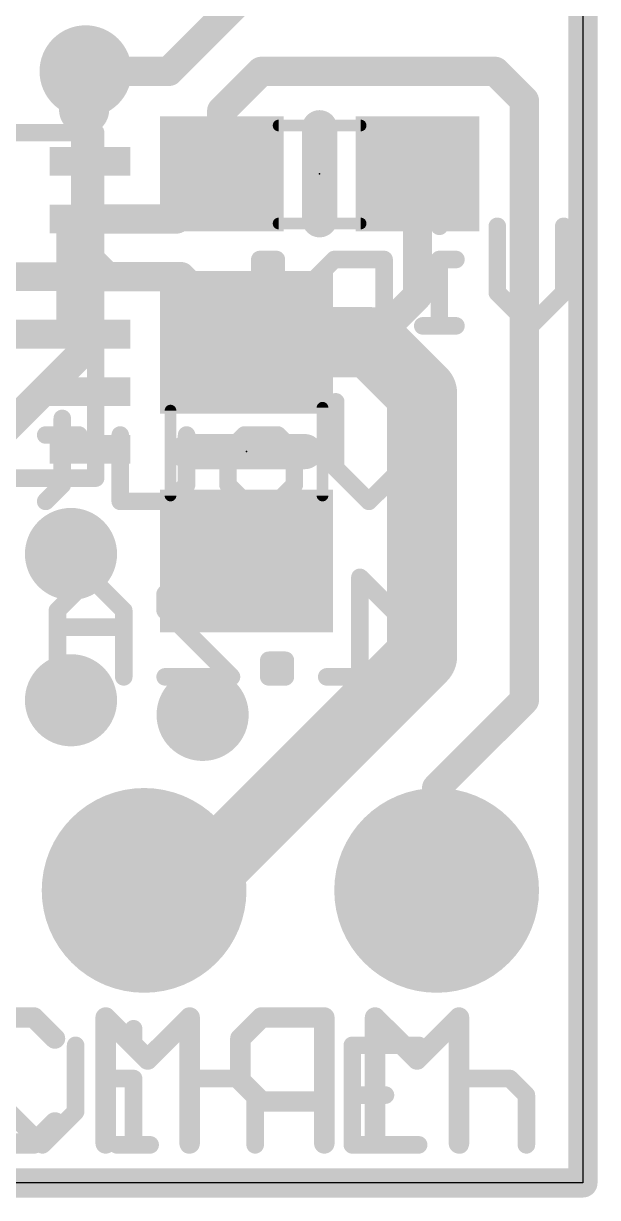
# Model space of a CAD drawing. Extents: x -0.1 to 10.3, y -0.1 to 17.3.
# Drawn here: x 5.3 to 10.29, y -0.13 to 10.07 of the extents above; entities that cross this region are included whole.
import ezdxf

# ---------------------------------------------------------------- set-up
doc = ezdxf.new("R2010")
doc.units = 0
for name, color, linetype in [('1', 12, 'CONTINUOUS'), ('16', 5, 'CONTINUOUS'), ('17', 110, 'CONTINUOUS'), ('18', 110, 'CONTINUOUS'), ('20', 53, 'CONTINUOUS'), ('21', 40, 'CONTINUOUS'), ('22', 6, 'CONTINUOUS'), ('23', 53, 'CONTINUOUS'), ('51', 253, 'CONTINUOUS')]:
    doc.layers.add(name, color=color, linetype=linetype)

# ---------------------------------------------------------------- blocks, each defined once
blk = doc.blocks.new('RECT')
blk.add_solid([(-0.5, -0.5), (0.5, -0.5), (-0.5, 0.5), (0.5, 0.5)])
blk = doc.blocks.new('ROUNDP')
at = {"const_width": 0.5}
blk.add_lwpolyline([(0, -0.25, 1), (0, 0.25, 1), (0, -0.25)], format="xyb", dxfattribs=at)
blk = doc.blocks.new('ROUNDV')
at = {"const_width": 0.5}
blk.add_lwpolyline([(0, -0.25, 1), (0, 0.25, 1), (0, -0.25)], format="xyb", dxfattribs=at)

msp = doc.modelspace()

# ---------------------------------------------------------------- linework, layer by layer
at = {"layer": '1'}
for points, const_width in [([(10.16, 17.145), (10.16, 0)], 0.254), ([(7.708, 10.795), (6.565, 9.652)], 0.254), ([(5.842, 9.652), (6.565, 9.652)], 0.254), ([(7.024, 9.31), (7.366, 9.652)], 0.254), ([(7.366, 9.652), (9.398, 9.652)], 0.254), ([(9.398, 9.652), (9.652, 9.398)], 0.254), ([(9.652, 9.398), (9.652, 4.191)], 0.254), ([(7.024, 8.763), (7.024, 9.31)], 0.254), ([(6.631, 8.37), (7.024, 8.763)], 0.254), ([(8.724, 8.763), (8.724, 7.703)], 0.254), ([(5.879, 8.37), (6.631, 8.37)], 0.254), ([(5.679, 7.87), (6.669, 7.87)], 0.254), ([(6.669, 7.87), (7.239, 7.3)], 0.254), ([(8.724, 7.703), (8.321, 7.3)], 0.254), ([(7.239, 7.3), (8.321, 7.3)], 0.6096), ([(8.321, 7.3), (8.763, 6.858)], 0.6096), ([(8.763, 6.858), (8.763, 4.572)], 0.6096), ([(8.763, 4.572), (6.731, 2.54)], 0.6096), ([(9.652, 4.191), (8.89, 3.429)], 0.254), ([(8.89, 3.429), (8.89, 2.54)], 0.254), ([(6.731, 2.54), (6.35, 2.54)], 0.6096), ([(10.16, 0), (0, 0)], 0.254)]:
    msp.add_lwpolyline(points, dxfattribs=dict(at, const_width=const_width))
for points, const_width in [([(5.842, 9.7155, 1), (5.842, 9.5885)], 0.127), ([(6.5201, 9.6969, 1), (6.6099, 9.6071)], 0.127), ([(6.565, 9.5885, 1), (6.565, 9.7155)], 0.127), ([(7.366, 9.7155, 1), (7.366, 9.5885)], 0.127), ([(7.4109, 9.6071, 1), (7.3211, 9.6969)], 0.127), ([(9.4429, 9.6969, 1), (9.3531, 9.6071)], 0.127), ([(9.398, 9.5885, 1), (9.398, 9.7155)], 0.127), ([(9.7155, 9.398, 1), (9.5885, 9.398)], 0.127), ([(9.6071, 9.3531, 1), (9.6969, 9.4429)], 0.127), ([(7.0875, 9.31, 1), (6.9605, 9.31)], 0.127), ([(6.9791, 9.3549, 1), (7.0689, 9.2651)], 0.127), ([(7.0689, 8.7181, 1), (6.9791, 8.8079)], 0.127), ([(8.7875, 8.763, 1), (8.6605, 8.763)], 0.127), ([(6.9605, 8.763, 1), (7.0875, 8.763)], 0.127), ([(5.879, 8.4335, 1), (5.879, 8.3065)], 0.127), ([(6.5861, 8.4149, 1), (6.6759, 8.3251)], 0.127), ([(6.631, 8.3065, 1), (6.631, 8.4335)], 0.127), ([(5.679, 7.9335, 1), (5.679, 7.8065)], 0.127), ([(6.7139, 7.9149, 1), (6.6241, 7.8251)], 0.127), ([(6.669, 7.8065, 1), (6.669, 7.9335)], 0.127), ([(8.6605, 7.703, 1), (8.7875, 7.703)], 0.127), ([(8.7689, 7.6581, 1), (8.6791, 7.7479)], 0.127), ([(7.239, 7.4524, 1), (7.239, 7.1476)], 0.3048), ([(8.4288, 7.4078, 1), (8.2132, 7.1922)], 0.3048), ([(8.321, 7.1476, 1), (8.321, 7.4524)], 0.3048), ([(7.1941, 7.2551, 1), (7.2839, 7.3449)], 0.127), ([(8.2761, 7.3449, 1), (8.3659, 7.2551)], 0.127), ([(8.9154, 6.858, 1), (8.6106, 6.858)], 0.3048), ([(8.6552, 6.7502, 1), (8.8708, 6.9658)], 0.3048), ([(8.8708, 4.4642, 1), (8.6552, 4.6798)], 0.3048), ([(8.6106, 4.572, 1), (8.9154, 4.572)], 0.3048), ([(9.6969, 4.1461, 1), (9.6071, 4.2359)], 0.127), ([(9.5885, 4.191, 1), (9.7155, 4.191)], 0.127), ([(8.9535, 3.429, 1), (8.8265, 3.429)], 0.127), ([(8.8451, 3.4739, 1), (8.9349, 3.3841)], 0.127), ([(6.35, 2.6924, 1), (6.35, 2.3876)], 0.3048), ([(6.6232, 2.6478, 1), (6.8388, 2.4322)], 0.3048), ([(6.731, 2.3876, 1), (6.731, 2.6924)], 0.3048), ([(8.8265, 2.54, 1), (8.9535, 2.54)], 0.127), ([(10.16, -0.0635, 1), (10.16, 0.0635)], 0.127), ([(10.0965, 0, 1), (10.2235, 0)], 0.127)]:
    msp.add_lwpolyline(points, format="xyb", dxfattribs=dict(at, const_width=const_width))
at = {"layer": '16', "const_width": 0.254}
for points in [[(10.16, 17.145), (10.16, 0)], [(5.842, 9.652), (5.842, 7.239)], [(5.842, 7.239), (3.81, 5.207)], [(10.16, 0), (0, 0)]]:
    msp.add_lwpolyline(points, dxfattribs=at)
at = {"layer": '16', "const_width": 0.127}
for points in [[(5.9055, 9.652, 1), (5.7785, 9.652)], [(5.8869, 7.1941, 1), (5.7971, 7.2839)], [(5.7785, 7.239, 1), (5.9055, 7.239)], [(10.16, -0.0635, 1), (10.16, 0.0635)], [(10.0965, 0, 1), (10.2235, 0)]]:
    msp.add_lwpolyline(points, format="xyb", dxfattribs=at)
at = {"layer": '20'}
for p, q in [((10.16, 14.605), (10.16, 0)), ((10.16, 0), (0, 0))]:
    msp.add_line(p, q, dxfattribs=at)
at = {"layer": '21'}
for points, const_width in [([(5.829, 9.1786, 1), (5.829, 9.4614, 1), (5.829, 9.1786)], 0.1524), ([(7.9502, 9.163, 1), (7.7978, 9.163)], 0.1524), ([(5.9671, 9.12, 1), (5.8909, 9.12)], 0.0762), ([(5.929, 9.0819, 1), (5.929, 9.1581)], 0.0762), ([(7.7978, 8.363, 1), (7.9502, 8.363)], 0.1524), ([(6.731, 6.4262, 1), (6.731, 6.2738)], 0.1524), ([(7.747, 6.2738, 1), (7.747, 6.4262)], 0.1524), ([(5.8909, 6.12, 1), (5.9671, 6.12)], 0.0762), ([(5.929, 6.0819, 1), (5.929, 6.1581)], 0.0762), ([(6.2965, 1.3386, 1), (6.2203, 1.3386)], 0.0762), ([(5.7932, 1.1945, 1), (5.717, 1.1945)], 0.0762), ([(6.2203, 1.1945, 1), (6.2965, 1.1945)], 0.0762), ([(8.1577, 1.2326, 1), (8.1577, 1.1564)], 0.0762), ([(8.1958, 1.1945, 1), (8.1196, 1.1945)], 0.0762), ([(8.7339, 1.1564, 1), (8.7339, 1.2326)], 0.0762), ([(6.1144, 0.9445, 1), (6.1144, 0.8683)], 0.0762), ([(6.2965, 0.9064, 1), (6.2203, 0.9064)], 0.0762), ([(6.2584, 0.8683, 1), (6.2584, 0.9445)], 0.0762), ([(6.7761, 0.9064, 1), (6.6999, 0.9064)], 0.0762), ([(6.738, 0.9445, 1), (6.738, 0.8683)], 0.0762), ([(7.1971, 0.9334, 1), (7.1433, 0.8795)], 0.0762), ([(7.1702, 0.8683, 1), (7.1702, 0.9445)], 0.0762), ([(9.1313, 0.9064, 1), (9.0551, 0.9064)], 0.0762), ([(9.0932, 0.9445, 1), (9.0932, 0.8683)], 0.0762), ([(9.5523, 0.9334, 1), (9.4984, 0.8795)], 0.0762), ([(9.5254, 0.8683, 1), (9.5254, 0.9445)], 0.0762), ([(7.3524, 0.7624, 1), (7.2762, 0.7624)], 0.0762), ([(7.2873, 0.7354, 1), (7.3412, 0.7893)], 0.0762), ([(8.1577, 0.8005, 1), (8.1577, 0.7243)], 0.0762), ([(8.4458, 0.7243, 1), (8.4458, 0.8005)], 0.0762), ([(9.7075, 0.7624, 1), (9.6313, 0.7624)], 0.0762), ([(9.6425, 0.7354, 1), (9.6964, 0.7893)], 0.0762), ([(5.717, 0.6183, 1), (5.7932, 0.6183)], 0.0762), ([(5.782, 0.5914, 1), (5.7281, 0.6453)], 0.0762), ([(5.44, 0.3571, 1), (5.4939, 0.3033)], 0.0762), ([(5.44, 0.3033, 1), (5.4939, 0.3571)], 0.0762), ([(6.1144, 0.3683, 1), (6.1144, 0.2921)], 0.0762), ([(6.2203, 0.3302, 1), (6.2965, 0.3302)], 0.0762), ([(6.4025, 0.2921, 1), (6.4025, 0.3683)], 0.0762), ([(6.6999, 0.3302, 1), (6.7761, 0.3302)], 0.0762), ([(7.2762, 0.3302, 1), (7.3524, 0.3302)], 0.0762), ([(8.1577, 0.3683, 1), (8.1577, 0.2921)], 0.0762), ([(8.1196, 0.3302, 1), (8.1958, 0.3302)], 0.0762), ([(8.7339, 0.2921, 1), (8.7339, 0.3683)], 0.0762), ([(9.0551, 0.3302, 1), (9.1313, 0.3302)], 0.0762), ([(9.6313, 0.3302, 1), (9.7075, 0.3302)], 0.0762)]:
    msp.add_lwpolyline(points, format="xyb", dxfattribs=dict(at, const_width=const_width))
for points, const_width in [([(7.874, 8.363), (7.874, 9.163)], 0.3048), ([(0.929, 9.12), (5.929, 9.12)], 0.1524), ([(5.929, 9.12), (5.929, 6.12)], 0.1524), ([(7.747, 6.35), (6.731, 6.35)], 0.3048), ([(5.929, 6.12), (0.929, 6.12)], 0.1524), ([(6.2584, 1.3386), (6.2584, 1.1945)], 0.1524), ([(5.7551, 0.6183), (5.7551, 1.1945)], 0.1524), ([(8.7339, 1.1945), (8.1577, 1.1945)], 0.1524), ([(8.1577, 1.1945), (8.1577, 0.3302)], 0.1524), ([(6.1144, 0.9064), (6.2584, 0.9064)], 0.1524), ([(6.2584, 0.9064), (6.2584, 0.3302)], 0.1524), ([(6.738, 0.3302), (6.738, 0.9064)], 0.1524), ([(6.738, 0.9064), (7.1702, 0.9064)], 0.1524), ([(7.1702, 0.9064), (7.3143, 0.7624)], 0.1524), ([(9.0932, 0.3302), (9.0932, 0.9064)], 0.1524), ([(9.0932, 0.9064), (9.5254, 0.9064)], 0.1524), ([(9.5254, 0.9064), (9.6694, 0.7624)], 0.1524), ([(7.3143, 0.7624), (7.3143, 0.3302)], 0.1524), ([(8.1577, 0.7624), (8.4458, 0.7624)], 0.1524), ([(9.6694, 0.7624), (9.6694, 0.3302)], 0.1524), ([(5.1788, 0.6183), (5.467, 0.3302)], 0.1524), ([(5.467, 0.3302), (5.7551, 0.6183)], 0.1524), ([(6.1144, 0.3302), (6.4025, 0.3302)], 0.1524), ([(8.1577, 0.3302), (8.7339, 0.3302)], 0.1524)]:
    msp.add_lwpolyline(points, dxfattribs=dict(at, const_width=const_width))
at = {"layer": '22'}
for points, const_width in [([(8.9137, 8.4506), (8.9137, 8.3065)], 0.1524), ([(5.6631, 7.4422), (5.6631, 8.3065)], 0.1524), ([(5.6631, 8.3065), (6.0952, 7.8744)], 0.1524), ([(9.417, 7.7303), (9.417, 8.3065)], 0.1524), ([(9.9932, 8.3065), (9.9932, 7.7303)], 0.1524), ([(7.4985, 8.0184), (7.3545, 8.0184)], 0.1524), ([(7.3545, 8.0184), (7.3545, 7.8744)], 0.1524), ([(7.4985, 7.8744), (7.4985, 8.0184)], 0.1524), ([(8.0019, 8.0184), (7.8578, 7.8744)], 0.1524), ([(8.434, 8.0184), (8.0019, 8.0184)], 0.1524), ([(8.434, 7.4422), (8.434, 8.0184)], 0.1524), ([(9.0577, 8.0184), (8.9137, 8.0184)], 0.1524), ([(8.9137, 8.0184), (8.9137, 7.4422)], 0.1524), ([(6.0952, 7.8744), (5.519, 7.8744)], 0.1524), ([(7.3545, 7.8744), (7.4985, 7.8744)], 0.1524), ([(7.8578, 7.8744), (7.8578, 7.4422)], 0.1524), ([(9.7051, 7.4422), (9.417, 7.7303)], 0.1524), ([(9.9932, 7.7303), (9.7051, 7.4422)], 0.1524), ([(7.4985, 7.5863), (7.3545, 7.5863)], 0.1524), ([(7.3545, 7.5863), (7.3545, 7.4422)], 0.1524), ([(7.4985, 7.4422), (7.4985, 7.5863)], 0.1524), ([(7.3545, 7.4422), (7.4985, 7.4422)], 0.1524), ([(9.0577, 7.4422), (8.7696, 7.4422)], 0.1524), ([(8.0137, 6.2063), (8.0137, 6.7825)], 0.1524), ([(8.59, 6.7825), (8.59, 6.2063)], 0.1524), ([(5.6393, 6.6385), (5.6393, 6.0623)], 0.1524), ([(5.7834, 6.4944), (5.4953, 6.4944)], 0.1524), ([(6.1427, 5.9182), (6.1427, 6.4944)], 0.1524), ([(6.7189, 6.4944), (6.7189, 6.0623)], 0.1524), ([(7.0782, 6.3504), (7.2223, 6.4944)], 0.1524), ([(7.2223, 6.4944), (7.5104, 6.4944)], 0.1524), ([(7.5104, 6.4944), (7.6544, 6.3504)], 0.1524), ([(7.0782, 6.0623), (7.0782, 6.3504)], 0.1524), ([(7.6544, 6.3504), (7.6544, 6.0623)], 0.1524), ([(8.3018, 5.9182), (8.0137, 6.2063)], 0.1524), ([(8.59, 6.2063), (8.3018, 5.9182)], 0.1524), ([(5.6393, 6.0623), (5.4953, 5.9182)], 0.1524), ([(6.7189, 6.0623), (6.5749, 5.9182)], 0.1524), ([(7.2223, 5.9182), (7.0782, 6.0623)], 0.1524), ([(7.6544, 6.0623), (7.5104, 5.9182)], 0.1524), ([(6.5749, 5.9182), (6.1427, 5.9182)], 0.1524), ([(7.5104, 5.9182), (7.2223, 5.9182)], 0.1524), ([(5.8851, 5.2585), (5.597, 4.9704)], 0.1524), ([(6.1732, 4.9704), (5.8851, 5.2585)], 0.1524), ([(6.5325, 5.1145), (6.6766, 5.2585)], 0.1524), ([(6.6766, 5.2585), (6.9647, 5.2585)], 0.1524), ([(6.9647, 5.2585), (7.1087, 5.1145)], 0.1524), ([(8.512, 4.9704), (8.2239, 5.2585)], 0.1524), ([(8.2239, 5.2585), (8.2239, 4.3942)], 0.1524), ([(6.5325, 4.9704), (6.5325, 5.1145)], 0.1524), ([(5.597, 4.9704), (5.597, 4.3942)], 0.1524), ([(6.1732, 4.3942), (6.1732, 4.9704)], 0.1524), ([(7.1087, 4.3942), (6.5325, 4.9704)], 0.1524), ([(6.1732, 4.8264), (5.597, 4.8264)], 0.1524), ([(7.5765, 4.5383), (7.4324, 4.5383)], 0.1524), ([(7.4324, 4.5383), (7.4324, 4.3942)], 0.1524), ([(7.5765, 4.3942), (7.5765, 4.5383)], 0.1524), ([(6.5325, 4.3942), (7.1087, 4.3942)], 0.1524), ([(7.4324, 4.3942), (7.5765, 4.3942)], 0.1524), ([(8.512, 4.3942), (7.9358, 4.3942)], 0.1524), ([(5.3936, 1.436), (5.0292, 1.436)], 0.1778), ([(5.5758, 1.2538), (5.3936, 1.436)], 0.1778), ([(6.3808, 1.0717), (6.0164, 1.436)], 0.1778), ([(6.0164, 1.436), (6.0164, 0.3429)], 0.1778), ([(6.7452, 1.436), (6.3808, 1.0717)], 0.1778), ([(6.7452, 0.3429), (6.7452, 1.436)], 0.1778), ([(7.368, 1.436), (7.1858, 1.2538)], 0.1778), ([(7.9146, 1.436), (7.368, 1.436)], 0.1778), ([(7.9146, 0.3429), (7.9146, 1.436)], 0.1778), ([(8.7196, 1.0717), (8.3552, 1.436)], 0.1778), ([(8.3552, 1.436), (8.3552, 0.3429)], 0.1778), ([(9.084, 1.436), (8.7196, 1.0717)], 0.1778), ([(9.084, 0.3429), (9.084, 1.436)], 0.1778), ([(7.1858, 1.2538), (7.1858, 0.8895)], 0.1778), ([(7.1858, 0.8895), (7.368, 0.7073)], 0.1778), ([(7.368, 0.7073), (7.9146, 0.7073)], 0.1778), ([(5.3936, 0.3429), (5.5758, 0.5251)], 0.1778), ([(5.0292, 0.3429), (5.3936, 0.3429)], 0.1778)]:
    msp.add_lwpolyline(points, dxfattribs=dict(at, const_width=const_width))
for points, const_width in [([(8.9518, 8.4506, 1), (8.8756, 8.4506)], 0.0762), ([(5.69, 8.3335, 1), (5.6361, 8.2796)], 0.0762), ([(5.7012, 8.3065, 1), (5.625, 8.3065)], 0.0762), ([(9.4551, 8.3065, 1), (9.3789, 8.3065)], 0.0762), ([(10.0313, 8.3065, 1), (9.9551, 8.3065)], 0.0762), ([(8.8756, 8.3065, 1), (8.9518, 8.3065)], 0.0762), ([(7.3545, 8.0565, 1), (7.3545, 7.9803)], 0.0762), ([(7.3926, 8.0184, 1), (7.3164, 8.0184)], 0.0762), ([(7.5366, 8.0184, 1), (7.4604, 8.0184)], 0.0762), ([(7.4985, 7.9803, 1), (7.4985, 8.0565)], 0.0762), ([(8.0019, 8.0565, 1), (8.0019, 7.9803)], 0.0762), ([(8.0288, 7.9915, 1), (7.9749, 8.0454)], 0.0762), ([(8.4721, 8.0184, 1), (8.3959, 8.0184)], 0.0762), ([(8.434, 7.9803, 1), (8.434, 8.0565)], 0.0762), ([(8.9137, 8.0565, 1), (8.9137, 7.9803)], 0.0762), ([(8.9518, 8.0184, 1), (8.8756, 8.0184)], 0.0762), ([(9.0577, 7.9803, 1), (9.0577, 8.0565)], 0.0762), ([(5.519, 7.9125, 1), (5.519, 7.8363)], 0.0762), ([(6.0683, 7.8474, 1), (6.1222, 7.9013)], 0.0762), ([(6.0952, 7.8363, 1), (6.0952, 7.9125)], 0.0762), ([(7.3545, 7.9125, 1), (7.3545, 7.8363)], 0.0762), ([(7.3164, 7.8744, 1), (7.3926, 7.8744)], 0.0762), ([(7.4604, 7.8744, 1), (7.5366, 7.8744)], 0.0762), ([(7.4985, 7.8363, 1), (7.4985, 7.9125)], 0.0762), ([(7.8959, 7.8744, 1), (7.8197, 7.8744)], 0.0762), ([(7.8309, 7.9013, 1), (7.8848, 7.8474)], 0.0762), ([(9.444, 7.7573, 1), (9.3901, 7.7034)], 0.0762), ([(9.3789, 7.7303, 1), (9.4551, 7.7303)], 0.0762), ([(9.9551, 7.7303, 1), (10.0313, 7.7303)], 0.0762), ([(10.0202, 7.7034, 1), (9.9663, 7.7573)], 0.0762), ([(7.3545, 7.6244, 1), (7.3545, 7.5482)], 0.0762), ([(7.3926, 7.5863, 1), (7.3164, 7.5863)], 0.0762), ([(7.5366, 7.5863, 1), (7.4604, 7.5863)], 0.0762), ([(7.4985, 7.5482, 1), (7.4985, 7.6244)], 0.0762), ([(5.625, 7.4422, 1), (5.7012, 7.4422)], 0.0762), ([(7.3545, 7.4803, 1), (7.3545, 7.4041)], 0.0762), ([(7.3164, 7.4422, 1), (7.3926, 7.4422)], 0.0762), ([(7.4604, 7.4422, 1), (7.5366, 7.4422)], 0.0762), ([(7.4985, 7.4041, 1), (7.4985, 7.4803)], 0.0762), ([(7.8197, 7.4422, 1), (7.8959, 7.4422)], 0.0762), ([(8.3959, 7.4422, 1), (8.4721, 7.4422)], 0.0762), ([(8.7696, 7.4803, 1), (8.7696, 7.4041)], 0.0762), ([(8.8756, 7.4422, 1), (8.9518, 7.4422)], 0.0762), ([(9.0577, 7.4041, 1), (9.0577, 7.4803)], 0.0762), ([(9.6782, 7.4691, 1), (9.7321, 7.4153)], 0.0762), ([(9.6782, 7.4153, 1), (9.7321, 7.4691)], 0.0762), ([(8.0518, 6.7825, 1), (7.9756, 6.7825)], 0.0762), ([(8.6281, 6.7825, 1), (8.5519, 6.7825)], 0.0762), ([(5.6774, 6.6385, 1), (5.6012, 6.6385)], 0.0762), ([(5.4953, 6.5325, 1), (5.4953, 6.4563)], 0.0762), ([(5.7834, 6.4563, 1), (5.7834, 6.5325)], 0.0762), ([(6.1808, 6.4944, 1), (6.1046, 6.4944)], 0.0762), ([(6.757, 6.4944, 1), (6.6808, 6.4944)], 0.0762), ([(7.2223, 6.5325, 1), (7.2223, 6.4563)], 0.0762), ([(7.2492, 6.4675, 1), (7.1953, 6.5214)], 0.0762), ([(7.5373, 6.5214, 1), (7.4834, 6.4675)], 0.0762), ([(7.5104, 6.4563, 1), (7.5104, 6.5325)], 0.0762), ([(7.1163, 6.3504, 1), (7.0401, 6.3504)], 0.0762), ([(7.6925, 6.3504, 1), (7.6163, 6.3504)], 0.0762), ([(7.0513, 6.3773, 1), (7.1052, 6.3234)], 0.0762), ([(7.6275, 6.3234, 1), (7.6814, 6.3773)], 0.0762), ([(8.0407, 6.2333, 1), (7.9868, 6.1794)], 0.0762), ([(7.9756, 6.2063, 1), (8.0518, 6.2063)], 0.0762), ([(8.5519, 6.2063, 1), (8.6281, 6.2063)], 0.0762), ([(8.6169, 6.1794, 1), (8.563, 6.2333)], 0.0762), ([(5.6663, 6.0353, 1), (5.6124, 6.0892)], 0.0762), ([(6.7459, 6.0353, 1), (6.692, 6.0892)], 0.0762), ([(7.1052, 6.0892, 1), (7.0513, 6.0353)], 0.0762), ([(7.6814, 6.0353, 1), (7.6275, 6.0892)], 0.0762), ([(5.6012, 6.0623, 1), (5.6774, 6.0623)], 0.0762), ([(6.6808, 6.0623, 1), (6.757, 6.0623)], 0.0762), ([(7.0401, 6.0623, 1), (7.1163, 6.0623)], 0.0762), ([(7.6163, 6.0623, 1), (7.6925, 6.0623)], 0.0762), ([(5.4683, 5.9451, 1), (5.5222, 5.8913)], 0.0762), ([(6.1427, 5.9563, 1), (6.1427, 5.8801)], 0.0762), ([(6.1046, 5.9182, 1), (6.1808, 5.9182)], 0.0762), ([(6.5479, 5.9451, 1), (6.6018, 5.8913)], 0.0762), ([(6.5749, 5.8801, 1), (6.5749, 5.9563)], 0.0762), ([(7.2223, 5.9563, 1), (7.2223, 5.8801)], 0.0762), ([(7.1953, 5.8913, 1), (7.2492, 5.9451)], 0.0762), ([(7.4834, 5.9451, 1), (7.5373, 5.8913)], 0.0762), ([(7.5104, 5.8801, 1), (7.5104, 5.9563)], 0.0762), ([(8.2749, 5.9451, 1), (8.3288, 5.8913)], 0.0762), ([(8.2749, 5.8913, 1), (8.3288, 5.9451)], 0.0762), ([(5.912, 5.2855, 1), (5.8581, 5.2316)], 0.0762), ([(5.912, 5.2316, 1), (5.8581, 5.2855)], 0.0762), ([(6.6766, 5.2966, 1), (6.6766, 5.2204)], 0.0762), ([(6.7035, 5.2316, 1), (6.6496, 5.2855)], 0.0762), ([(6.9916, 5.2855, 1), (6.9377, 5.2316)], 0.0762), ([(6.9647, 5.2204, 1), (6.9647, 5.2966)], 0.0762), ([(8.2508, 5.2855, 1), (8.1969, 5.2316)], 0.0762), ([(8.262, 5.2585, 1), (8.1858, 5.2585)], 0.0762), ([(6.5706, 5.1145, 1), (6.4944, 5.1145)], 0.0762), ([(6.5056, 5.1414, 1), (6.5594, 5.0875)], 0.0762), ([(7.0818, 5.0875, 1), (7.1357, 5.1414)], 0.0762), ([(5.57, 4.9974, 1), (5.6239, 4.9435)], 0.0762), ([(5.6351, 4.9704, 1), (5.5589, 4.9704)], 0.0762), ([(6.2113, 4.9704, 1), (6.1351, 4.9704)], 0.0762), ([(6.1463, 4.9435, 1), (6.2001, 4.9974)], 0.0762), ([(6.5594, 4.9974, 1), (6.5056, 4.9435)], 0.0762), ([(6.4944, 4.9704, 1), (6.5706, 4.9704)], 0.0762), ([(8.4851, 4.9435, 1), (8.5389, 4.9974)], 0.0762), ([(5.597, 4.8645, 1), (5.597, 4.7883)], 0.0762), ([(6.1732, 4.7883, 1), (6.1732, 4.8645)], 0.0762), ([(7.4324, 4.5764, 1), (7.4324, 4.5002)], 0.0762), ([(7.4705, 4.5383, 1), (7.3943, 4.5383)], 0.0762), ([(7.6146, 4.5383, 1), (7.5384, 4.5383)], 0.0762), ([(7.5765, 4.5002, 1), (7.5765, 4.5764)], 0.0762), ([(5.5589, 4.3942, 1), (5.6351, 4.3942)], 0.0762), ([(6.1351, 4.3942, 1), (6.2113, 4.3942)], 0.0762), ([(6.5325, 4.4323, 1), (6.5325, 4.3561)], 0.0762), ([(7.0818, 4.3673, 1), (7.1357, 4.4211)], 0.0762), ([(7.1087, 4.3561, 1), (7.1087, 4.4323)], 0.0762), ([(7.4324, 4.4323, 1), (7.4324, 4.3561)], 0.0762), ([(7.3943, 4.3942, 1), (7.4705, 4.3942)], 0.0762), ([(7.5384, 4.3942, 1), (7.6146, 4.3942)], 0.0762), ([(7.5765, 4.3561, 1), (7.5765, 4.4323)], 0.0762), ([(7.9358, 4.4323, 1), (7.9358, 4.3561)], 0.0762), ([(8.1858, 4.3942, 1), (8.262, 4.3942)], 0.0762), ([(8.512, 4.3561, 1), (8.512, 4.4323)], 0.0762), ([(5.425, 1.4675, 1), (5.3622, 1.4046)], 0.0889), ([(5.3936, 1.3916, 1), (5.3936, 1.4805)], 0.0889), ([(6.0479, 1.4675, 1), (5.985, 1.4046)], 0.0889), ([(6.0609, 1.436, 1), (5.972, 1.436)], 0.0889), ([(6.7897, 1.436, 1), (6.7008, 1.436)], 0.0889), ([(6.7766, 1.4046, 1), (6.7138, 1.4675)], 0.0889), ([(7.368, 1.4805, 1), (7.368, 1.3916)], 0.0889), ([(7.3995, 1.4046, 1), (7.3366, 1.4675)], 0.0889), ([(7.9591, 1.436, 1), (7.8701, 1.436)], 0.0889), ([(7.9146, 1.3916, 1), (7.9146, 1.4805)], 0.0889), ([(8.3867, 1.4675, 1), (8.3238, 1.4046)], 0.0889), ([(8.3997, 1.436, 1), (8.3108, 1.436)], 0.0889), ([(9.1284, 1.436, 1), (9.0395, 1.436)], 0.0889), ([(9.1154, 1.4046, 1), (9.0526, 1.4675)], 0.0889), ([(5.5444, 1.2224, 1), (5.6072, 1.2853)], 0.0889), ([(7.1544, 1.2853, 1), (7.2173, 1.2224)], 0.0889), ([(7.2303, 1.2538, 1), (7.1414, 1.2538)], 0.0889), ([(6.3494, 1.1031, 1), (6.4123, 1.0402)], 0.0889), ([(6.3494, 1.0402, 1), (6.4123, 1.1031)], 0.0889), ([(8.6882, 1.1031, 1), (8.7511, 1.0402)], 0.0889), ([(8.6882, 1.0402, 1), (8.7511, 1.1031)], 0.0889), ([(7.2173, 0.9209, 1), (7.1544, 0.858)], 0.0889), ([(7.1414, 0.8895, 1), (7.2303, 0.8895)], 0.0889), ([(7.368, 0.7517, 1), (7.368, 0.6628)], 0.0889), ([(7.3366, 0.6758, 1), (7.3995, 0.7387)], 0.0889), ([(7.9146, 0.6628, 1), (7.9146, 0.7517)], 0.0889), ([(5.6072, 0.4937, 1), (5.5444, 0.5565)], 0.0889), ([(5.3622, 0.3743, 1), (5.425, 0.3115)], 0.0889), ([(5.3936, 0.2985, 1), (5.3936, 0.3874)], 0.0889), ([(5.972, 0.3429, 1), (6.0609, 0.3429)], 0.0889), ([(6.7008, 0.3429, 1), (6.7897, 0.3429)], 0.0889), ([(7.8701, 0.3429, 1), (7.9591, 0.3429)], 0.0889), ([(8.3108, 0.3429, 1), (8.3997, 0.3429)], 0.0889), ([(9.0395, 0.3429, 1), (9.1284, 0.3429)], 0.0889)]:
    msp.add_lwpolyline(points, format="xyb", dxfattribs=dict(at, const_width=const_width))
at = {"layer": '23'}
for p in [(7.874, 8.763), (7.239, 6.35)]:
    msp.add_point(p, dxfattribs=at)
at = {"layer": '51'}
for points, const_width in [([(0.929, 9.12), (5.929, 9.12)], 0.1524), ([(5.929, 9.12), (5.929, 6.12)], 0.1524), ([(8.23, 9.182), (7.518, 9.182)], 0.1016), ([(8.23, 8.331), (7.518, 8.331)], 0.1016), ([(6.579, 6.706), (6.579, 5.969)], 0.1016), ([(7.899, 6.731), (7.899, 5.969)], 0.1016), ([(5.929, 6.12), (0.929, 6.12)], 0.1524), ([(10.16, 1.905), (10.16, 3.175)], 0.2032)]:
    msp.add_lwpolyline(points, dxfattribs=dict(at, const_width=const_width))
for points, const_width in [([(5.9671, 9.12, 1), (5.8909, 9.12)], 0.0762), ([(5.929, 9.0819, 1), (5.929, 9.1581)], 0.0762), ([(7.518, 9.2074, 1), (7.518, 9.1566)], 0.0508), ([(8.23, 9.1566, 1), (8.23, 9.2074)], 0.0508), ([(7.518, 8.3564, 1), (7.518, 8.3056)], 0.0508), ([(8.23, 8.3056, 1), (8.23, 8.3564)], 0.0508), ([(6.6044, 6.706, 1), (6.5536, 6.706)], 0.0508), ([(7.9244, 6.731, 1), (7.8736, 6.731)], 0.0508), ([(5.8909, 6.12, 1), (5.9671, 6.12)], 0.0762), ([(5.929, 6.0819, 1), (5.929, 6.1581)], 0.0762), ([(6.5536, 5.969, 1), (6.6044, 5.969)], 0.0508), ([(7.8736, 5.969, 1), (7.9244, 5.969)], 0.0508), ([(10.2108, 3.175, 1), (10.1092, 3.175)], 0.1016), ([(10.1092, 1.905, 1), (10.2108, 1.905)], 0.1016)]:
    msp.add_lwpolyline(points, format="xyb", dxfattribs=dict(at, const_width=const_width))

# ---------------------------------------------------------------- block references
at = {"layer": '1', "xscale": 1.075, "rotation": 180}
for p in [(7.024, 8.763), (8.724, 8.763)]:
    msp.add_blockref('RECT', p, dxfattribs=at)
at = {"layer": '1', "yscale": 0.25}
for p, xscale in [((5.879, 8.87), 0.7), ((5.879, 8.37), 0.7), ((5.679, 7.87), 1.1), ((5.679, 7.37), 1.1), ((5.879, 6.87), 0.7), ((5.879, 6.37), 0.7)]:
    msp.add_blockref('RECT', p, dxfattribs=dict(at, xscale=xscale))
at = {"layer": '1', "xscale": 1.24, "yscale": 1.5, "rotation": 270}
for p in [(7.239, 7.3), (7.239, 5.4)]:
    msp.add_blockref('RECT', p, dxfattribs=at)
at = {"layer": '17', "xscale": 1.778, "yscale": 1.778, "rotation": 270}
for p in [(6.35, 2.54), (6.35, 2.54), (8.89, 2.54), (8.89, 2.54)]:
    msp.add_blockref('ROUNDP', p, dxfattribs=at)
at = {"layer": '18', "xscale": 0.8001, "yscale": 0.8001}
for p in [(5.842, 9.652), (5.842, 9.652), (5.715, 5.461), (5.715, 5.461), (5.715, 4.191), (5.715, 4.191), (6.858, 4.064), (6.858, 4.064)]:
    msp.add_blockref('ROUNDV', p, dxfattribs=at)
at = {"layer": '51'}
for p, xscale, yscale, rotation in [((7.2938, 8.7579), 0.5001, 0.95, 180), ((8.4622, 8.7579), 0.5001, 0.95, 180), ((7.2402, 7.0672), 0.7501, 1.4501, 270), ((7.2402, 5.6193), 0.7501, 1.4501, 270), ((6.35, 2.54), 0.508, 0.508, 180), ((8.89, 2.54), 0.508, 0.508, 180)]:
    msp.add_blockref('RECT', p, dxfattribs=dict(at, xscale=xscale, yscale=yscale, rotation=rotation))

doc.saveas('drawing.dxf')
